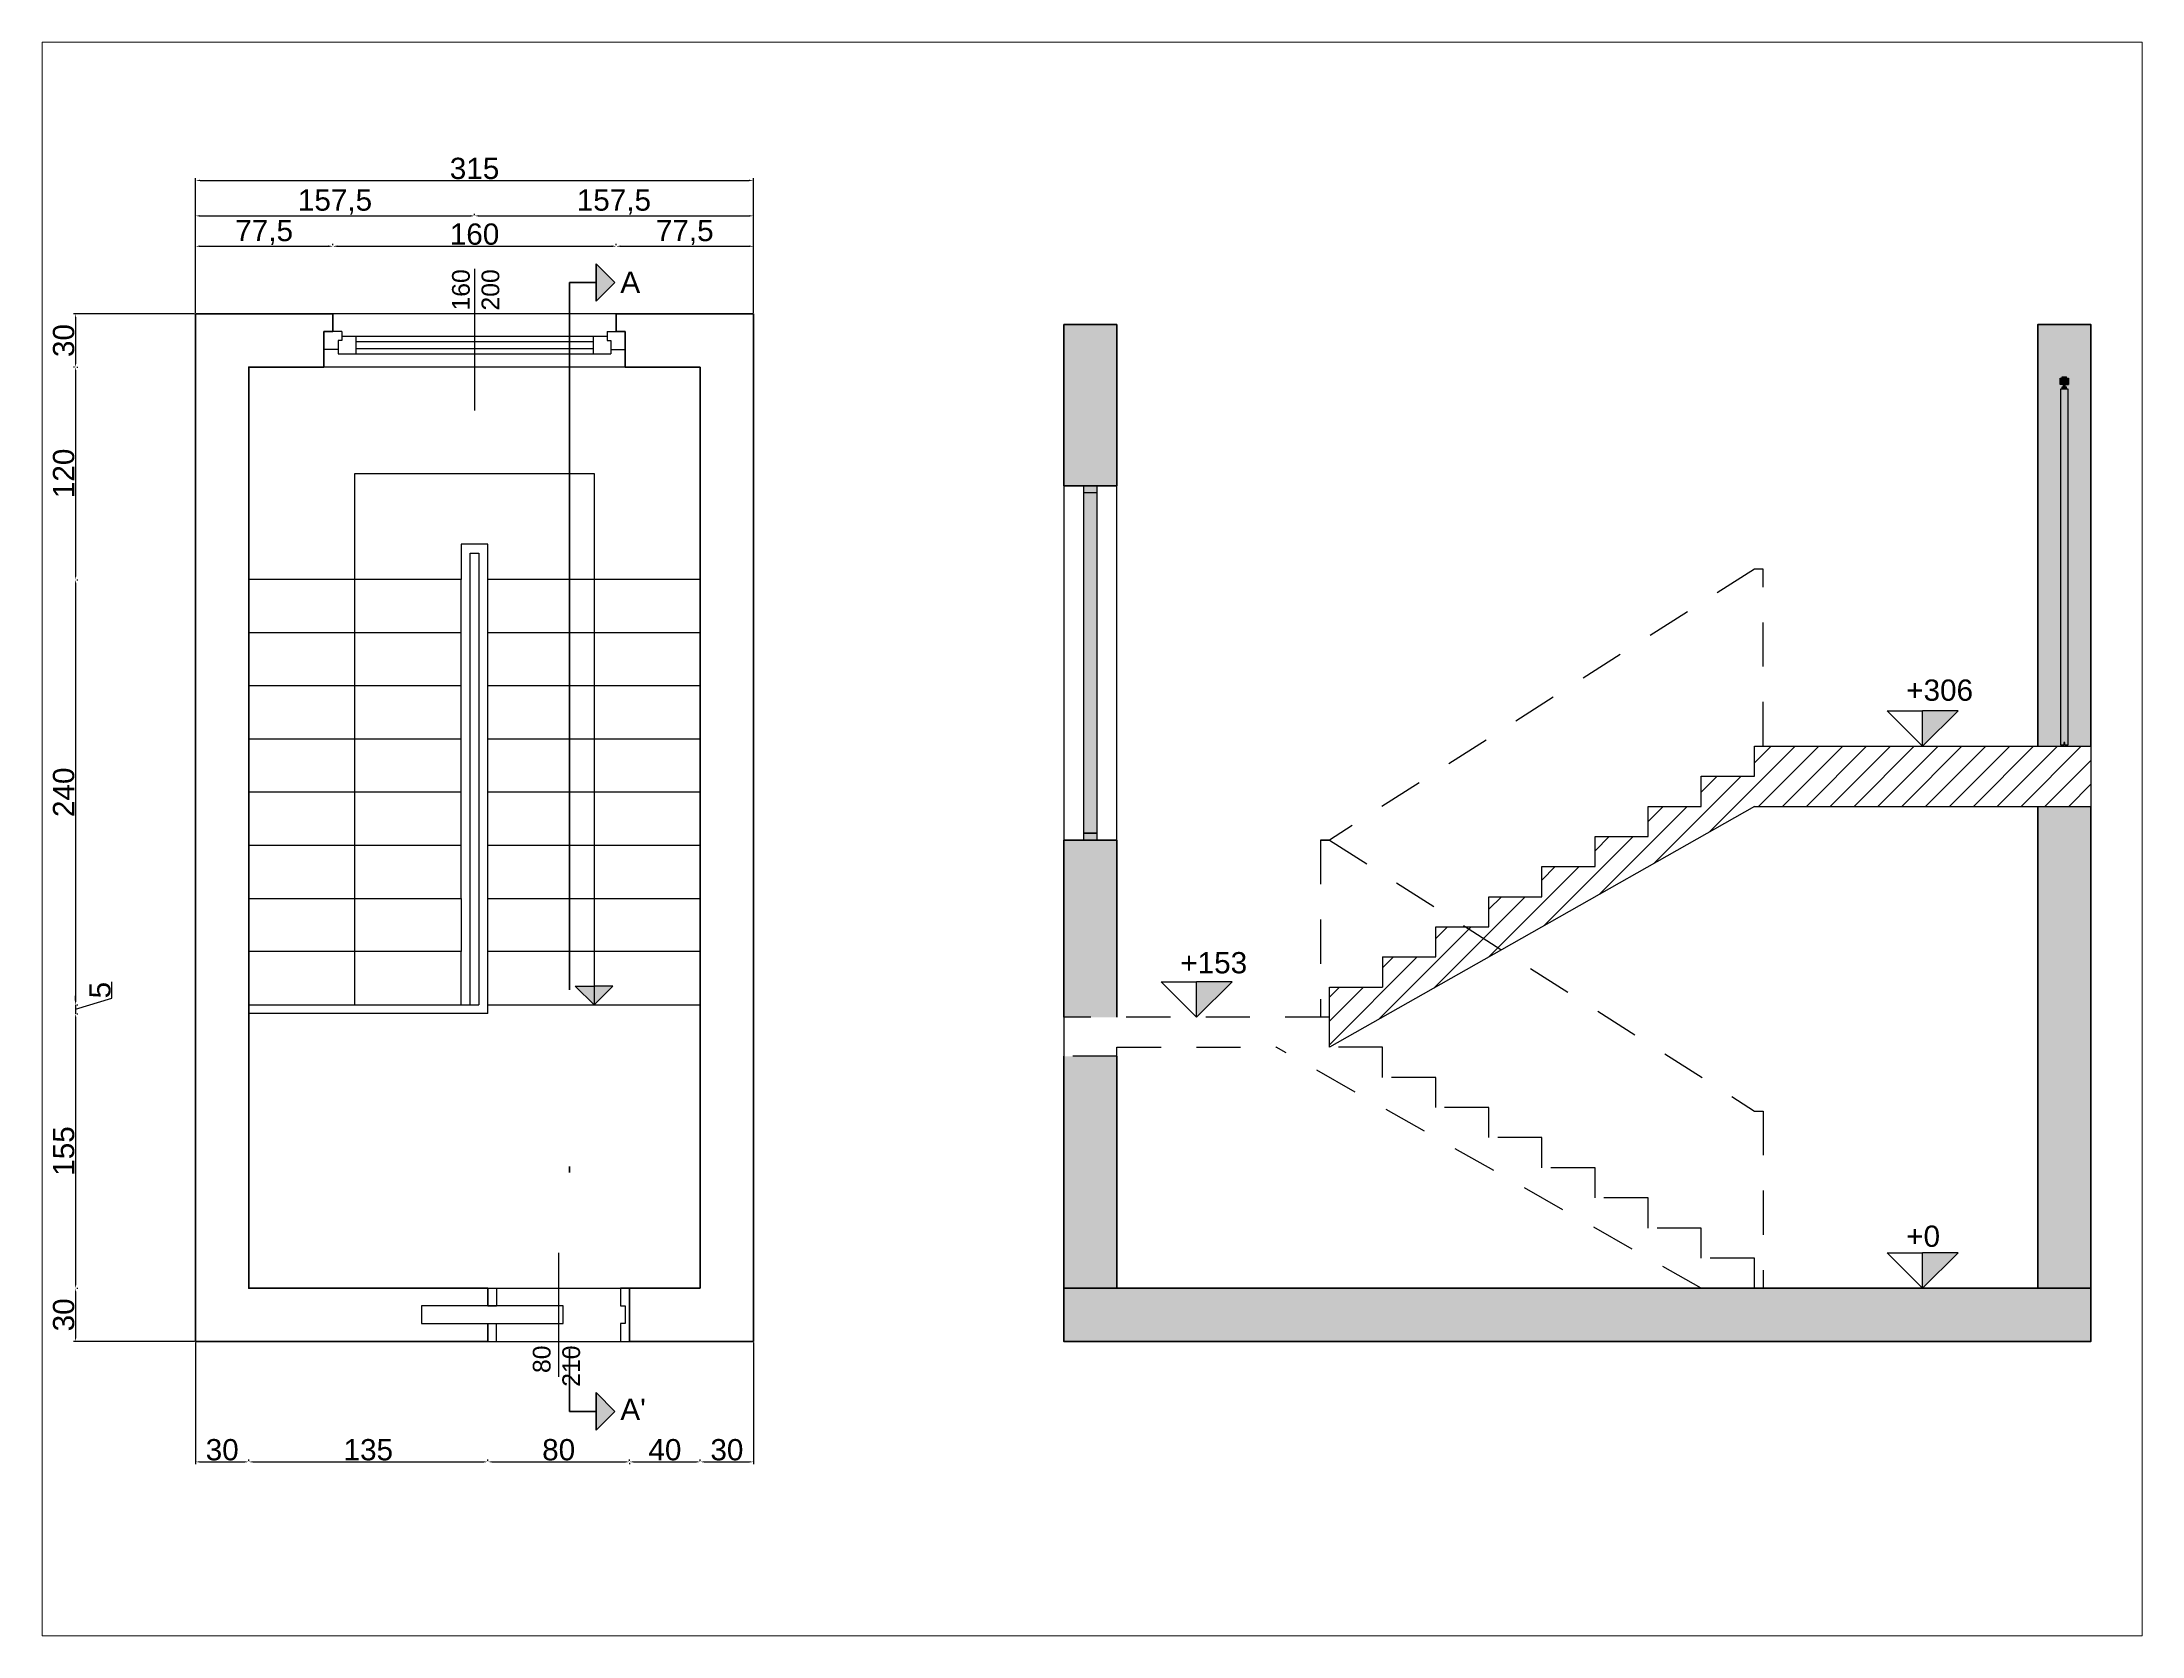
# Paper-space layout 'Layout2' of a CAD drawing. Header units: millimetres. Extents: x 26 to 231, y 20 to 176.
# The model-space entities are those that its viewports show. They can reach past a viewport. Long polylines and large blocks are cut down to what shows.
import ezdxf

# ---------------------------------------------------------------- set-up
doc = ezdxf.new("R2010")
doc.units = ezdxf.units.MM
doc.linetypes.add('ACAD_ISO10W100', pattern=[18, 12, -3, 0, -3])
doc.linetypes.add('JIS_02_0.7', pattern=[1.35, 0.75, -0.6])
for name, color, linetype in [('ECLISSE', 7, 'Continuous'), ('porte', 42, 'Continuous'), ('solid', 9, 'Continuous'), ('tratteggiate', 7, 'JIS_02_0.7'), ('vetro', 140, 'Continuous')]:
    doc.layers.add(name, color=color, linetype=linetype)
doc.layers.add('linee di sezione', color=201, linetype='ACAD_ISO10W100', lineweight=35)
doc.layers.add('muri grandi', color=7, linetype='Continuous', lineweight=35)
doc.styles.get("Standard").update_dxf_attribs({"font": 'arial.ttf'})
doc.dimstyles.new('ISO-25', dxfattribs={"dimtxt": 2.5, "dimasz": 2.5, "dimexe": 1.25, "dimexo": 0.625, "dimtad": 1, "dimtxsty": 'Standard', "dimcen": 2.5, "dimadec": 0, "dimazin": 0, "dimtfac": 1, "dimtmove": 0, "dimatfit": 3, "dimfxl": 1, "dimarcsym": 0})

# ---------------------------------------------------------------- blocks, each defined once
blk = doc.blocks.new('*D33')
at = {"color": 0, "lineweight": -2, "transparency": 16777216}
for p, q in [((3461.2, 1641.7), (3392.9, 1641.7)), ((3394.1, 1639.2), (3394.1, 1614.2)), ((3393.5, 1611.7), (3392.9, 1611.7))]:
    blk.add_line(p, q, dxfattribs=at)
at = {"color": 0, "transparency": 16777216}
for points in [[(3393.7, 1639.2), (3394.6, 1639.2), (3394.1, 1641.7)], [(3393.7, 1614.2), (3394.6, 1614.2), (3394.1, 1611.7)]]:
    blk.add_solid(points, dxfattribs=at)
at = {"layer": 'Defpoints', "color": 0, "transparency": 16777216}
for p in [(3461.9, 1641.7), (3394.1, 1611.7), (3394.1, 1611.7)]:
    blk.add_point(p, dxfattribs=at)
at = {"color": 0, "transparency": 16777216, "insert": (3387.4, 1626.7), "char_height": 2.5, "attachment_point": 5, "rotation": 90}
blk.add_mtext('{\\H4.8x;30}', dxfattribs=at)
blk = doc.blocks.new('*D19')
at = {"color": 0, "lineweight": -2, "transparency": 16777216}
for p, q in [((3394.1, 1609.2), (3394.1, 1494.2)), ((3394.8, 1611.7), (3395.4, 1611.7)), ((3394.8, 1491.7), (3395.4, 1491.7))]:
    blk.add_line(p, q, dxfattribs=at)
at = {"color": 0, "transparency": 16777216}
for points in [[(3393.7, 1609.2), (3394.6, 1609.2), (3394.1, 1611.7)], [(3393.7, 1494.2), (3394.6, 1494.2), (3394.1, 1491.7)]]:
    blk.add_solid(points, dxfattribs=at)
at = {"layer": 'Defpoints', "color": 0, "transparency": 16777216}
for p in [(3394.1, 1611.7), (3394.1, 1491.7), (3394.1, 1491.7)]:
    blk.add_point(p, dxfattribs=at)
at = {"color": 0, "transparency": 16777216, "insert": (3387.4, 1551.7), "char_height": 2.5, "attachment_point": 5, "rotation": 90}
blk.add_mtext('{\\H4.8x;120}', dxfattribs=at)
blk = doc.blocks.new('*D20')
at = {"color": 0, "lineweight": -2, "transparency": 16777216}
for p, q in [((3414.6, 1255.4), (3414.6, 1264.6)), ((3394.1, 1254.2), (3394.1, 1256.7)), ((3394.1, 1249.2), (3414.6, 1255.4)), ((3394.1, 1251.7), (3394.1, 1246.7)), ((3394.1, 1251.7), (3394.1, 1246.7)), ((3394.8, 1251.7), (3395.4, 1251.7)), ((3394.8, 1246.7), (3395.4, 1246.7)), ((3394.1, 1244.2), (3394.1, 1241.7))]:
    blk.add_line(p, q, dxfattribs=at)
at = {"color": 0, "transparency": 16777216}
for points in [[(3393.7, 1254.2), (3394.6, 1254.2), (3394.1, 1251.7)], [(3393.7, 1244.2), (3394.6, 1244.2), (3394.1, 1246.7)]]:
    blk.add_solid(points, dxfattribs=at)
at = {"layer": 'Defpoints', "color": 0, "transparency": 16777216}
for p in [(3394.1, 1251.7), (3394.1, 1246.7), (3394.1, 1246.7)]:
    blk.add_point(p, dxfattribs=at)
at = {"color": 0, "transparency": 16777216, "insert": (3407.9, 1260), "char_height": 2.5, "attachment_point": 5, "rotation": 90}
blk.add_mtext('{\\H4.8x;5}', dxfattribs=at)
blk = doc.blocks.new('*D21')
at = {"color": 0, "lineweight": -2, "transparency": 16777216}
for p, q in [((3394.8, 1246.7), (3395.4, 1246.7)), ((3394.1, 1244.2), (3394.1, 1094.2)), ((3394.8, 1091.7), (3395.4, 1091.7))]:
    blk.add_line(p, q, dxfattribs=at)
at = {"color": 0, "transparency": 16777216}
for points in [[(3393.7, 1244.2), (3394.6, 1244.2), (3394.1, 1246.7)], [(3393.7, 1094.2), (3394.6, 1094.2), (3394.1, 1091.7)]]:
    blk.add_solid(points, dxfattribs=at)
at = {"layer": 'Defpoints', "color": 0, "transparency": 16777216}
for p in [(3394.1, 1246.7), (3394.1, 1091.7), (3394.1, 1091.7)]:
    blk.add_point(p, dxfattribs=at)
at = {"color": 0, "transparency": 16777216, "insert": (3387.4, 1169.2), "char_height": 2.5, "attachment_point": 5, "rotation": 90}
blk.add_mtext('{\\H4.8x;155}', dxfattribs=at)
blk = doc.blocks.new('*D34')
at = {"color": 0, "lineweight": -2, "transparency": 16777216}
for p, q in [((3776.9, 1061.1), (3776.9, 992.5)), ((3746.9, 994.3), (3746.9, 995)), ((3749.4, 993.7), (3774.4, 993.7))]:
    blk.add_line(p, q, dxfattribs=at)
at = {"color": 0, "transparency": 16777216}
for points in [[(3749.4, 994.1), (3749.4, 993.3), (3746.9, 993.7)], [(3774.4, 994.1), (3774.4, 993.3), (3776.9, 993.7)]]:
    blk.add_solid(points, dxfattribs=at)
at = {"layer": 'Defpoints', "color": 0, "transparency": 16777216}
for p in [(3776.9, 1061.7), (3746.9, 993.7), (3776.9, 993.7)]:
    blk.add_point(p, dxfattribs=at)
at = {"color": 0, "transparency": 16777216, "insert": (3761.9, 1000.5), "char_height": 2.5, "attachment_point": 5}
blk.add_mtext('{\\H4.8x;30}', dxfattribs=at)
blk = doc.blocks.new('*D35')
at = {"color": 0, "lineweight": -2, "transparency": 16777216}
for p, q in [((3461.9, 1061.1), (3461.9, 992.5)), ((3464.4, 993.7), (3489.4, 993.7)), ((3491.9, 994.3), (3491.9, 995))]:
    blk.add_line(p, q, dxfattribs=at)
at = {"color": 0, "transparency": 16777216}
for points in [[(3464.4, 994.1), (3464.4, 993.3), (3461.9, 993.7)], [(3489.4, 994.1), (3489.4, 993.3), (3491.9, 993.7)]]:
    blk.add_solid(points, dxfattribs=at)
at = {"layer": 'Defpoints', "color": 0, "transparency": 16777216}
for p in [(3461.9, 1061.7), (3491.9, 993.7), (3491.9, 993.7)]:
    blk.add_point(p, dxfattribs=at)
at = {"color": 0, "transparency": 16777216, "insert": (3476.9, 1000.5), "char_height": 2.5, "attachment_point": 5}
blk.add_mtext('{\\H4.8x;30}', dxfattribs=at)
blk = doc.blocks.new('*D22')
at = {"color": 0, "lineweight": -2, "transparency": 16777216}
for p, q in [((3461.9, 1680.6), (3461.9, 1681.2)), ((3464.4, 1679.9), (3536.9, 1679.9)), ((3539.4, 1680.6), (3539.4, 1681.2))]:
    blk.add_line(p, q, dxfattribs=at)
at = {"color": 0, "transparency": 16777216}
for points in [[(3464.4, 1680.4), (3464.4, 1679.5), (3461.9, 1679.9)], [(3536.9, 1680.4), (3536.9, 1679.5), (3539.4, 1679.9)]]:
    blk.add_solid(points, dxfattribs=at)
at = {"layer": 'Defpoints', "color": 0, "transparency": 16777216}
for p in [(3461.9, 1679.9), (3539.4, 1679.9), (3539.4, 1679.9)]:
    blk.add_point(p, dxfattribs=at)
at = {"color": 0, "transparency": 16777216, "insert": (3500.6, 1687.7), "char_height": 2.5, "attachment_point": 5}
blk.add_mtext('{\\H4.8x;77,5}', dxfattribs=at)
blk = doc.blocks.new('*D23')
at = {"color": 0, "lineweight": -2, "transparency": 16777216}
for p, q in [((3539.4, 1680.6), (3539.4, 1681.2)), ((3541.9, 1679.9), (3696.9, 1679.9)), ((3699.4, 1680.6), (3699.4, 1681.2))]:
    blk.add_line(p, q, dxfattribs=at)
at = {"color": 0, "transparency": 16777216}
for points in [[(3541.9, 1680.4), (3541.9, 1679.5), (3539.4, 1679.9)], [(3696.9, 1680.4), (3696.9, 1679.5), (3699.4, 1679.9)]]:
    blk.add_solid(points, dxfattribs=at)
at = {"layer": 'Defpoints', "color": 0, "transparency": 16777216}
for p in [(3539.4, 1679.9), (3699.4, 1679.9), (3699.4, 1679.9)]:
    blk.add_point(p, dxfattribs=at)
at = {"color": 0, "transparency": 16777216, "insert": (3619.4, 1686.7), "char_height": 2.5, "attachment_point": 5}
blk.add_mtext('{\\H4.8x;160}', dxfattribs=at)
blk = doc.blocks.new('*D24')
at = {"color": 0, "lineweight": -2, "transparency": 16777216}
for p, q in [((3699.4, 1680.6), (3699.4, 1681.2)), ((3701.9, 1679.9), (3774.4, 1679.9)), ((3776.9, 1642.4), (3776.9, 1681.2))]:
    blk.add_line(p, q, dxfattribs=at)
at = {"color": 0, "transparency": 16777216}
for points in [[(3701.9, 1680.4), (3701.9, 1679.5), (3699.4, 1679.9)], [(3774.4, 1680.4), (3774.4, 1679.5), (3776.9, 1679.9)]]:
    blk.add_solid(points, dxfattribs=at)
at = {"layer": 'Defpoints', "color": 0, "transparency": 16777216}
for p in [(3699.4, 1679.9), (3776.9, 1679.9), (3776.9, 1641.7)]:
    blk.add_point(p, dxfattribs=at)
at = {"color": 0, "transparency": 16777216, "insert": (3738.1, 1687.7), "char_height": 2.5, "attachment_point": 5}
blk.add_mtext('{\\H4.8x;77,5}', dxfattribs=at)
blk = doc.blocks.new('*D25')
at = {"color": 0, "lineweight": -2, "transparency": 16777216}
for p, q in [((3461.9, 1680.6), (3461.9, 1698.3)), ((3464.4, 1697.1), (3616.9, 1697.1)), ((3619.4, 1697.7), (3619.4, 1698.3))]:
    blk.add_line(p, q, dxfattribs=at)
at = {"color": 0, "transparency": 16777216}
for points in [[(3464.4, 1697.5), (3464.4, 1696.6), (3461.9, 1697.1)], [(3616.9, 1697.5), (3616.9, 1696.6), (3619.4, 1697.1)]]:
    blk.add_solid(points, dxfattribs=at)
at = {"layer": 'Defpoints', "color": 0, "transparency": 16777216}
for p in [(3619.4, 1697.1), (3619.4, 1697.1), (3461.9, 1679.9)]:
    blk.add_point(p, dxfattribs=at)
at = {"color": 0, "transparency": 16777216, "insert": (3540.6, 1704.9), "char_height": 2.5, "attachment_point": 5}
blk.add_mtext('{\\H4.8x;157,5}', dxfattribs=at)
blk = doc.blocks.new('*D26')
at = {"color": 0, "lineweight": -2, "transparency": 16777216}
for p, q in [((3619.4, 1697.7), (3619.4, 1698.3)), ((3621.9, 1697.1), (3774.4, 1697.1)), ((3776.9, 1642.4), (3776.9, 1698.3))]:
    blk.add_line(p, q, dxfattribs=at)
at = {"color": 0, "transparency": 16777216}
for points in [[(3621.9, 1697.5), (3621.9, 1696.6), (3619.4, 1697.1)], [(3774.4, 1697.5), (3774.4, 1696.6), (3776.9, 1697.1)]]:
    blk.add_solid(points, dxfattribs=at)
at = {"layer": 'Defpoints', "color": 0, "transparency": 16777216}
for p in [(3619.4, 1697.1), (3776.9, 1697.1), (3776.9, 1641.7)]:
    blk.add_point(p, dxfattribs=at)
at = {"color": 0, "transparency": 16777216, "insert": (3698.1, 1704.9), "char_height": 2.5, "attachment_point": 5}
blk.add_mtext('{\\H4.8x;157,5}', dxfattribs=at)
blk = doc.blocks.new('*D27')
at = {"color": 0, "lineweight": -2, "transparency": 16777216}
for p, q in [((3461.9, 1642.4), (3461.9, 1718.3)), ((3464.4, 1717.1), (3774.4, 1717.1)), ((3776.9, 1642.4), (3776.9, 1718.3))]:
    blk.add_line(p, q, dxfattribs=at)
at = {"color": 0, "transparency": 16777216}
for points in [[(3464.4, 1717.5), (3464.4, 1716.7), (3461.9, 1717.1)], [(3774.4, 1717.5), (3774.4, 1716.7), (3776.9, 1717.1)]]:
    blk.add_solid(points, dxfattribs=at)
at = {"layer": 'Defpoints', "color": 0, "transparency": 16777216}
for p in [(3776.9, 1717.1), (3461.9, 1641.7), (3776.9, 1641.7)]:
    blk.add_point(p, dxfattribs=at)
at = {"color": 0, "transparency": 16777216, "insert": (3619.4, 1723.8), "char_height": 2.5, "attachment_point": 5}
blk.add_mtext('{\\H4.8x;315}', dxfattribs=at)
blk = doc.blocks.new('*D28')
at = {"color": 0, "lineweight": -2, "transparency": 16777216}
for p, q in [((3394.1, 1489.2), (3394.1, 1254.2)), ((3394.8, 1491.7), (3395.4, 1491.7)), ((3394.8, 1251.7), (3395.4, 1251.7))]:
    blk.add_line(p, q, dxfattribs=at)
at = {"color": 0, "transparency": 16777216}
for points in [[(3393.7, 1489.2), (3394.6, 1489.2), (3394.1, 1491.7)], [(3393.7, 1254.2), (3394.6, 1254.2), (3394.1, 1251.7)]]:
    blk.add_solid(points, dxfattribs=at)
at = {"layer": 'Defpoints', "color": 0, "transparency": 16777216}
for p in [(3394.1, 1491.7), (3394.1, 1251.7), (3394.1, 1251.7)]:
    blk.add_point(p, dxfattribs=at)
at = {"color": 0, "transparency": 16777216, "insert": (3387.4, 1371.7), "char_height": 2.5, "attachment_point": 5, "rotation": 90}
blk.add_mtext('{\\H4.8x;240}', dxfattribs=at)
blk = doc.blocks.new('*D29')
at = {"color": 0, "lineweight": -2, "transparency": 16777216}
for p, q in [((3394.8, 1091.7), (3395.4, 1091.7)), ((3394.1, 1089.2), (3394.1, 1064.2)), ((3461.2, 1061.7), (3392.9, 1061.7))]:
    blk.add_line(p, q, dxfattribs=at)
at = {"color": 0, "transparency": 16777216}
for points in [[(3393.7, 1089.2), (3394.6, 1089.2), (3394.1, 1091.7)], [(3393.7, 1064.2), (3394.6, 1064.2), (3394.1, 1061.7)]]:
    blk.add_solid(points, dxfattribs=at)
at = {"layer": 'Defpoints', "color": 0, "transparency": 16777216}
for p in [(3394.1, 1091.7), (3394.1, 1061.7), (3461.9, 1061.7)]:
    blk.add_point(p, dxfattribs=at)
at = {"color": 0, "transparency": 16777216, "insert": (3387.4, 1076.7), "char_height": 2.5, "attachment_point": 5, "rotation": 90}
blk.add_mtext('{\\H4.8x;30}', dxfattribs=at)
blk = doc.blocks.new('*D30')
at = {"color": 0, "lineweight": -2, "transparency": 16777216}
for p, q in [((3491.9, 994.3), (3491.9, 995)), ((3494.4, 993.7), (3624.4, 993.7)), ((3626.9, 994.3), (3626.9, 995))]:
    blk.add_line(p, q, dxfattribs=at)
at = {"color": 0, "transparency": 16777216}
for points in [[(3494.4, 994.1), (3494.4, 993.3), (3491.9, 993.7)], [(3624.4, 994.1), (3624.4, 993.3), (3626.9, 993.7)]]:
    blk.add_solid(points, dxfattribs=at)
at = {"layer": 'Defpoints', "color": 0, "transparency": 16777216}
for p in [(3491.9, 993.7), (3626.9, 993.7), (3626.9, 993.7)]:
    blk.add_point(p, dxfattribs=at)
at = {"color": 0, "transparency": 16777216, "insert": (3559.4, 1000.5), "char_height": 2.5, "attachment_point": 5}
blk.add_mtext('{\\H4.8x;135}', dxfattribs=at)
blk = doc.blocks.new('*D31')
at = {"color": 0, "lineweight": -2, "transparency": 16777216}
for p, q in [((3626.9, 994.3), (3626.9, 995)), ((3629.4, 993.7), (3704.4, 993.7)), ((3706.9, 993.1), (3706.9, 992.5))]:
    blk.add_line(p, q, dxfattribs=at)
at = {"color": 0, "transparency": 16777216}
for points in [[(3629.4, 994.1), (3629.4, 993.3), (3626.9, 993.7)], [(3704.4, 994.1), (3704.4, 993.3), (3706.9, 993.7)]]:
    blk.add_solid(points, dxfattribs=at)
at = {"layer": 'Defpoints', "color": 0, "transparency": 16777216}
for p in [(3626.9, 993.7), (3706.9, 993.7), (3706.9, 993.7)]:
    blk.add_point(p, dxfattribs=at)
at = {"color": 0, "transparency": 16777216, "insert": (3666.9, 1000.5), "char_height": 2.5, "attachment_point": 5}
blk.add_mtext('{\\H4.8x;80}', dxfattribs=at)
blk = doc.blocks.new('*D32')
at = {"color": 0, "lineweight": -2, "transparency": 16777216}
for p, q in [((3706.9, 994.3), (3706.9, 995)), ((3709.4, 993.7), (3744.4, 993.7)), ((3746.9, 994.3), (3746.9, 995))]:
    blk.add_line(p, q, dxfattribs=at)
at = {"color": 0, "transparency": 16777216}
for points in [[(3709.4, 994.1), (3709.4, 993.3), (3706.9, 993.7)], [(3744.4, 994.1), (3744.4, 993.3), (3746.9, 993.7)]]:
    blk.add_solid(points, dxfattribs=at)
at = {"layer": 'Defpoints', "color": 0, "transparency": 16777216}
for p in [(3706.9, 993.7), (3746.9, 993.7), (3746.9, 993.7)]:
    blk.add_point(p, dxfattribs=at)
at = {"color": 0, "transparency": 16777216, "insert": (3726.9, 1000.5), "char_height": 2.5, "attachment_point": 5}
blk.add_mtext('{\\H4.8x;40}', dxfattribs=at)

msp = doc.modelspace()

# ---------------------------------------------------------------- hatches: boundary and pattern name
h = msp.add_hatch(color=256)
h.dxf.hatch_style = 1
h.paths.add_polyline_path([(4519.556, 1605.432), (4514.756, 1605.432), (4514.756, 1601.882), (4517.874, 1601.882), (4519.556, 1601.882)])
h.paths.add_polyline_path([(4518.406, 1606.232), (4517.256, 1606.232), (4515.906, 1606.232), (4515.906, 1605.432), (4518.406, 1605.432)])
h.paths.add_polyline_path([(4517.556, 1601.882), (4516.756, 1601.882), (4516.756, 1600.632), (4517.556, 1600.632)])
h.paths.add_polyline_path([(4518.406, 1600.632), (4515.906, 1600.632), (4515.906, 1599.432), (4518.406, 1599.432)])
h = msp.add_hatch(color=256)
h.dxf.hatch_style = 1
h.paths.add_polyline_path([(4457.156, 1417.732), (4437.156, 1417.732), (4437.156, 1397.732)])
h = msp.add_hatch()
h.set_pattern_fill('ANSI31', color=256, scale=3)
h.set_pattern_definition([(45, (34.8095, -157.63), (-6.735192, 6.735192), [])])
h.paths.add_polyline_path([(4532.156, 1397.732), (4342.156, 1397.732), (4342.156, 1380.732), (4312.156, 1380.732), (4312.156, 1363.732), (4282.156, 1363.732), (4282.156, 1346.732), (4252.156, 1346.732), (4252.156, 1329.732), (4222.156, 1329.732), (4222.156, 1312.732), (4192.156, 1312.732), (4192.156, 1295.732), (4179.019, 1295.732), (4199.319, 1282.79), (4342.156, 1363.732), (4532.156, 1363.732)])
h.paths.add_polyline_path([(4199.319, 1282.79), (4179.019, 1295.732), (4162.156, 1295.732), (4162.156, 1278.732), (4132.156, 1278.732), (4132.156, 1261.732), (4102.156, 1261.732), (4102.156, 1244.732), (4102.156, 1227.732)])
h = msp.add_hatch(color=256)
h.dxf.hatch_style = 1
h.paths.add_polyline_path([(3686.867, 1251.732), (3697.474, 1262.338), (3686.867, 1262.338), (3676.261, 1262.338)])
h = msp.add_hatch(color=256)
h.dxf.hatch_style = 1
h.paths.add_polyline_path([(4047.156, 1264.732), (4027.156, 1264.732), (4027.156, 1244.732)])
h = msp.add_hatch(color=256)
h.dxf.hatch_style = 1
h.paths.add_polyline_path([(4457.156, 1111.732), (4437.156, 1111.732), (4437.156, 1091.732)])
at = {"layer": 'linee di sezione'}
h = msp.add_hatch(color=256, dxfattribs=at)
h.dxf.hatch_style = 1
h.paths.add_polyline_path([(3698.666, 1659.442), (3688.059, 1670.049), (3688.059, 1659.442), (3688.059, 1648.835)])
h = msp.add_hatch(color=256, dxfattribs=at)
h.dxf.hatch_style = 1
h.paths.add_polyline_path([(3698.666, 1022.176), (3688.059, 1032.782), (3688.059, 1022.176), (3688.059, 1011.569)])
at = {"layer": 'porte'}
h = msp.add_hatch(color=256, dxfattribs=at)
h.dxf.hatch_style = 1
h.paths.add_polyline_path([(4515.156, 1599.432), (4515.156, 1398.232), (4516.826, 1398.232), (4516.826, 1399.733), (4517.486, 1399.733), (4517.486, 1398.232), (4519.156, 1398.232), (4519.156, 1599.432)])
h = msp.add_hatch(color=256, dxfattribs=at)
h.dxf.hatch_style = 1
h.paths.add_polyline_path([(3963.345, 1544.732), (3963.345, 1540.92), (3970.968, 1540.92), (3970.968, 1544.732)])
h.paths.add_polyline_path([(3970.968, 1344.732), (3970.968, 1348.543), (3963.345, 1348.543), (3963.345, 1344.732)])
at = {"layer": 'solid'}
h = msp.add_hatch(color=256, dxfattribs=at)
h.dxf.hatch_style = 1
h.paths.add_polyline_path([(3952.156, 1544.732), (3982.156, 1544.732), (3982.156, 1635.732), (3952.156, 1635.732)])
h.paths.add_polyline_path([(3982.156, 1344.732), (3952.156, 1344.732), (3952.156, 1244.732), (3982.156, 1244.732)])
h.paths.add_polyline_path([(3952.156, 1091.732), (3982.156, 1091.732), (3982.156, 1222.732), (3952.156, 1222.732)])
h.paths.add_polyline_path([(4532.156, 1061.732), (4532.156, 1091.732), (4502.156, 1091.732), (4342.156, 1091.732), (4312.156, 1091.732), (3952.156, 1091.732), (3952.156, 1061.732)])
h = msp.add_hatch(color=256, dxfattribs=at)
h.dxf.hatch_style = 1
h.paths.add_polyline_path([(4502.156, 1397.732), (4532.156, 1397.732), (4532.156, 1635.732), (4502.156, 1635.732)])
h.paths.add_polyline_path([(4515.156, 1599.432), (4515.906, 1599.432), (4515.906, 1600.632), (4516.756, 1600.632), (4516.756, 1601.882), (4514.756, 1601.882), (4514.756, 1605.432), (4515.906, 1605.432), (4515.906, 1606.232), (4517.256, 1606.232), (4518.406, 1606.232), (4518.406, 1605.432), (4519.556, 1605.432), (4519.556, 1601.882), (4517.556, 1601.882), (4517.556, 1600.632), (4518.406, 1600.632), (4518.406, 1599.432), (4519.156, 1599.432), (4519.156, 1398.232), (4517.486, 1398.232), (4517.486, 1399.733), (4516.826, 1399.733), (4516.826, 1398.232), (4515.156, 1398.232)], flags=16)
h = msp.add_hatch(color=256, dxfattribs=at)
h.dxf.hatch_style = 1
h.paths.add_polyline_path([(4532.156, 1363.732), (4502.156, 1363.732), (4502.156, 1091.732), (4532.156, 1091.732)])
at = {"layer": 'vetro'}
h = msp.add_hatch(color=256, dxfattribs=at)
h.dxf.hatch_style = 1
h.paths.add_polyline_path([(3970.968, 1540.92), (3963.345, 1540.92), (3963.345, 1348.543), (3970.968, 1348.543)])

# ---------------------------------------------------------------- linework, layer by layer
for p, q in [((3544.367, 1631.732), (3539.367, 1631.732)), ((3544.367, 1626.732), (3542.367, 1626.732)), ((3542.367, 1626.732), (3542.367, 1621.732)), ((3544.367, 1631.732), (3544.367, 1626.732)), ((3544.367, 1629.232), (3694.367, 1629.232)), ((3552.367, 1629.232), (3552.367, 1619.232)), ((3552.367, 1626.232), (3686.367, 1626.232)), ((3686.367, 1629.232), (3686.367, 1619.232)), ((3694.367, 1631.732), (3694.367, 1626.732)), ((3694.367, 1631.732), (3699.367, 1631.732)), ((3694.367, 1626.732), (3696.367, 1626.732)), ((3696.367, 1626.732), (3696.367, 1621.732)), ((3542.367, 1621.732), (3534.367, 1621.732)), ((3542.367, 1621.732), (3542.367, 1619.232)), ((3542.367, 1619.232), (3696.367, 1619.232)), ((3552.367, 1622.232), (3686.367, 1622.232)), ((3696.367, 1621.732), (3704.367, 1621.732)), ((3696.367, 1621.732), (3696.367, 1619.232)), ((3551.867, 1251.732), (3551.867, 1551.732)), ((3551.867, 1551.732), (3686.867, 1551.732)), ((3686.867, 1551.732), (3686.867, 1251.732)), ((3626.867, 1511.732), (3611.867, 1511.732)), ((3611.867, 1511.732), (3611.867, 1491.732)), ((3616.867, 1251.732), (3616.867, 1506.732)), ((3616.867, 1506.732), (3621.867, 1506.732)), ((3621.867, 1506.732), (3621.867, 1251.732)), ((3626.867, 1246.732), (3626.867, 1511.732)), ((3611.867, 1491.732), (3491.867, 1491.732)), ((3611.867, 1461.732), (3611.867, 1491.732)), ((3746.867, 1491.732), (3626.867, 1491.732)), ((3611.867, 1461.732), (3491.867, 1461.732)), ((3611.867, 1431.732), (3611.867, 1461.732)), ((3746.867, 1461.732), (3626.867, 1461.732)), ((3611.867, 1431.732), (3491.867, 1431.732)), ((3611.867, 1401.732), (3611.867, 1431.732)), ((3746.867, 1431.732), (3626.867, 1431.732)), ((3611.867, 1371.732), (3491.867, 1371.732)), ((3611.867, 1341.732), (3611.867, 1371.732)), ((3746.867, 1371.732), (3626.867, 1371.732)), ((3611.867, 1341.732), (3491.867, 1341.732)), ((3611.867, 1311.732), (3611.867, 1341.732)), ((3746.867, 1341.732), (3626.867, 1341.732)), ((3491.867, 1311.732), (3611.867, 1311.732)), ((3611.867, 1311.732), (3611.867, 1281.732)), ((3626.867, 1311.732), (3746.867, 1311.732)), ((3611.867, 1281.732), (3491.867, 1281.732)), ((3611.867, 1251.732), (3611.867, 1281.732)), ((3746.867, 1281.732), (3626.867, 1281.732)), ((3491.867, 1251.732), (3611.867, 1251.732)), ((3611.867, 1251.732), (3621.867, 1251.732)), ((3626.867, 1251.732), (3746.867, 1251.732)), ((3537.867, 1091.732), (3534.867, 1091.732)), ((3626.867, 1091.732), (3706.867, 1091.732)), ((3631.867, 1091.732), (3631.867, 1081.732)), ((3706.867, 1091.732), (3701.867, 1091.732)), ((3701.867, 1091.732), (3701.867, 1081.732)), ((3669.367, 1081.732), (3589.367, 1081.732)), ((3589.367, 1081.732), (3589.367, 1071.732)), ((3626.867, 1081.732), (3631.867, 1081.732)), ((3669.367, 1071.732), (3669.367, 1081.732)), ((3701.867, 1081.732), (3704.367, 1081.732)), ((3704.367, 1081.732), (3704.367, 1071.732)), ((3589.367, 1071.732), (3669.367, 1071.732)), ((3631.867, 1061.732), (3631.867, 1071.732)), ((3704.367, 1071.732), (3701.867, 1071.732)), ((3701.867, 1071.732), (3701.867, 1061.732))]:
    msp.add_line(p, q)
for points in [[(3619.367, 1667.232), (3619.367, 1587.232)], [(3699.367, 1641.732), (3539.367, 1641.732)], [(3704.367, 1611.732), (3534.367, 1611.732)], [(4517.874, 1601.882), (4514.756, 1601.882)], [(4517.874, 1601.882), (4519.556, 1601.882)], [(4515.156, 1398.232), (4515.156, 1599.432), (4519.156, 1599.432), (4519.156, 1398.232), (4517.486, 1398.232), (4517.486, 1399.733), (4516.826, 1399.733), (4516.826, 1398.232), (4515.156, 1398.232)], [(3952.156, 1544.732), (3952.156, 1344.732)], [(3963.345, 1544.732), (3963.345, 1540.92), (3970.968, 1540.92), (3970.968, 1544.732)], [(3982.156, 1344.732), (3982.156, 1544.732)], [(3963.345, 1540.92), (3963.345, 1348.543)], [(3970.968, 1348.543), (3970.968, 1540.92)], [(4437.156, 1397.732), (4417.156, 1417.732), (4437.156, 1417.732)], [(4437.156, 1397.732), (4437.156, 1417.732)], [(4437.156, 1397.732), (4457.156, 1417.732), (4437.156, 1417.732)], [(3611.867, 1371.732), (3611.867, 1401.732), (3491.867, 1401.732)], [(3746.867, 1371.732), (3746.867, 1401.732), (3626.867, 1401.732)], [(4342.156, 1380.732), (4342.156, 1397.732), (4502.156, 1397.732)], [(4502.156, 1397.732), (4532.156, 1397.732)], [(4502.156, 1397.732), (4532.156, 1397.732)], [(4532.156, 1397.732), (4532.156, 1363.732)], [(4312.156, 1363.732), (4312.156, 1380.732), (4342.156, 1380.732)], [(4162.156, 1295.732), (4192.156, 1295.732), (4192.156, 1312.732), (4222.156, 1312.732), (4222.156, 1329.732), (4252.156, 1329.732), (4252.156, 1346.732), (4282.156, 1346.732), (4282.156, 1363.732), (4312.156, 1363.732)], [(4342.156, 1363.732), (4199.319, 1282.79)], [(4342.156, 1363.732), (4532.156, 1363.732)], [(3970.968, 1344.732), (3970.968, 1348.543), (3963.345, 1348.543), (3963.345, 1344.732)], [(3963.345, 1348.543), (3970.968, 1348.543)], [(4162.156, 1278.732), (4162.156, 1295.732)], [(4199.319, 1282.79), (4102.156, 1227.732)], [(4132.156, 1278.732), (4162.156, 1278.732)], [(4132.156, 1278.732), (4132.156, 1261.732)], [(3686.867, 1251.732), (3676.261, 1262.338), (3686.867, 1262.338)], [(3686.867, 1251.732), (3697.474, 1262.338), (3686.867, 1262.338)], [(4027.156, 1244.732), (4007.156, 1264.732), (4027.156, 1264.732)], [(4027.156, 1244.732), (4027.156, 1264.732)], [(4027.156, 1244.732), (4047.156, 1264.732), (4027.156, 1264.732)], [(4102.156, 1244.732), (4102.156, 1261.732), (4132.156, 1261.732)], [(3626.867, 1246.732), (3491.867, 1246.732)], [(3666.867, 1111.732), (3666.867, 1041.732)], [(4437.156, 1091.732), (4417.156, 1111.732), (4437.156, 1111.732)], [(4437.156, 1091.732), (4437.156, 1111.732)], [(4437.156, 1091.732), (4457.156, 1111.732), (4437.156, 1111.732)], [(4532.156, 1091.732), (4502.156, 1091.732)], [(4512.156, 1091.732), (4522.156, 1091.732)], [(3626.867, 1061.732), (3706.867, 1061.732)]]:
    msp.add_lwpolyline(points)
at = {"layer": 'ECLISSE'}
for p, q in [((4514.756, 1601.882), (4514.756, 1605.432)), ((4514.756, 1605.432), (4519.556, 1605.432)), ((4515.906, 1606.232), (4517.256, 1606.232)), ((4515.906, 1605.432), (4515.906, 1606.232)), ((4516.756, 1600.632), (4516.756, 1601.882)), ((4517.256, 1606.232), (4518.406, 1606.232)), ((4517.556, 1600.632), (4517.556, 1601.882)), ((4518.406, 1605.432), (4518.406, 1606.232)), ((4519.556, 1605.432), (4519.556, 1601.882)), ((4515.906, 1599.432), (4515.906, 1600.632)), ((4515.906, 1600.632), (4518.406, 1600.632)), ((4518.406, 1599.432), (4518.406, 1600.632))]:
    msp.add_line(p, q, dxfattribs=at)
at = {"layer": 'ECLISSE', "color": 7}
msp.add_line((4511.756, 1397.732), (4522.556, 1397.732), dxfattribs=at)
at = {"layer": 'linee di sezione'}
for points in [[(3698.666, 1659.442), (3688.059, 1670.049), (3688.059, 1659.442)], [(3688.059, 1659.442), (3673.059, 1659.442), (3673.059, 1022.176), (3688.059, 1022.176)], [(3698.666, 1659.442), (3688.059, 1648.835), (3688.059, 1659.442)], [(3698.666, 1022.176), (3688.059, 1032.782), (3688.059, 1022.176)], [(3698.666, 1022.176), (3688.059, 1011.569), (3688.059, 1022.176)]]:
    msp.add_lwpolyline(points, dxfattribs=at)
at = {"layer": 'muri grandi'}
for p, q in [((3539.367, 1636.732), (3539.367, 1641.732)), ((3539.367, 1636.732), (3539.367, 1631.732)), ((3699.367, 1636.732), (3699.367, 1641.732)), ((3699.367, 1636.732), (3699.367, 1631.732)), ((3534.367, 1611.732), (3534.367, 1631.732)), ((3539.367, 1631.732), (3534.367, 1631.732)), ((3699.367, 1631.732), (3704.367, 1631.732)), ((3704.367, 1611.732), (3704.367, 1631.732)), ((3746.867, 1091.732), (3746.867, 1611.732)), ((3491.867, 1091.732), (3534.867, 1091.732)), ((3611.867, 1091.732), (3534.867, 1091.732)), ((3611.867, 1091.732), (3626.867, 1091.732)), ((3626.867, 1091.732), (3626.867, 1081.732)), ((3706.867, 1091.732), (3746.867, 1091.732)), ((3706.867, 1091.732), (3706.867, 1061.732)), ((3626.867, 1071.732), (3626.867, 1061.732)), ((3534.867, 1061.732), (3531.867, 1061.732)), ((3611.867, 1061.732), (3534.867, 1061.732))]:
    msp.add_line(p, q, dxfattribs=at)
for points in [[(3539.367, 1641.732), (3461.867, 1641.732), (3461.867, 1061.732), (3531.867, 1061.732)], [(3706.867, 1061.732), (3776.867, 1061.732), (3776.867, 1641.732), (3699.367, 1641.732)], [(3952.156, 1635.732), (3952.156, 1544.732)], [(3952.156, 1635.732), (3982.156, 1635.732)], [(3982.156, 1544.732), (3982.156, 1635.732)], [(4502.156, 1397.732), (4502.156, 1635.732), (4532.156, 1635.732), (4532.156, 1397.732)], [(3534.367, 1611.732), (3491.867, 1611.732), (3491.867, 1091.732), (3491.867, 1251.732)], [(3746.867, 1611.732), (3704.367, 1611.732)], [(3982.156, 1544.732), (3952.156, 1544.732)], [(4502.156, 1091.732), (4502.156, 1363.732)], [(4532.156, 1363.732), (4532.156, 1091.732)], [(3952.156, 1344.732), (3952.156, 1244.732)], [(3982.156, 1344.732), (3952.156, 1344.732)], [(3982.156, 1244.732), (3982.156, 1344.732)], [(3952.156, 1222.732), (3952.156, 1091.732)], [(3982.156, 1091.732), (3982.156, 1222.732)], [(3952.156, 1091.732), (4312.156, 1091.732)], [(3952.156, 1091.732), (3952.156, 1061.732), (4532.156, 1061.732), (4532.156, 1091.732)], [(4312.156, 1091.732), (4342.156, 1091.732)], [(4342.156, 1091.732), (4532.156, 1091.732)], [(3611.867, 1061.732), (3626.867, 1061.732)]]:
    msp.add_lwpolyline(points, dxfattribs=at)
at = {"layer": 'porte'}
msp.add_lwpolyline([(3963.345, 1344.732), (3970.968, 1344.732)], dxfattribs=at)
at = {"layer": 'solid'}
for points in [[(4515.156, 1599.432), (4519.156, 1599.432), (4519.156, 1398.232), (4517.486, 1398.232), (4517.486, 1399.733), (4516.826, 1399.733), (4516.826, 1398.232), (4515.156, 1398.232), (4515.156, 1599.432), (4519.156, 1599.432)], [(4515.906, 1599.432), (4518.406, 1599.432)]]:
    msp.add_lwpolyline(points, dxfattribs=at)
at = {"layer": 'tratteggiate'}
for points in [[(4347.156, 1497.732), (4342.156, 1497.732), (4102.156, 1344.732)], [(4347.156, 1397.732), (4347.156, 1497.732)], [(4102.156, 1344.732), (4097.156, 1344.732), (4097.156, 1244.732)], [(4097.156, 1344.732), (4102.156, 1344.732), (4342.156, 1191.732)], [(3952.156, 1244.732), (3952.156, 1222.732)], [(4162.156, 1193.732), (4162.156, 1210.732), (4132.156, 1210.732), (4132.156, 1227.732), (4102.156, 1227.732), (4102.156, 1244.732), (3952.156, 1244.732)], [(3982.156, 1222.732), (3952.156, 1222.732)], [(3982.156, 1222.732), (3982.156, 1227.732)], [(3982.156, 1227.732), (4072.156, 1227.732)], [(4312.156, 1091.732), (4072.156, 1227.732)], [(4192.156, 1193.732), (4162.156, 1193.732)], [(4342.156, 1091.732), (4342.156, 1108.732), (4312.156, 1108.732), (4312.156, 1125.732), (4282.156, 1125.732), (4282.156, 1142.732), (4252.156, 1142.732), (4252.156, 1159.732), (4222.156, 1159.732), (4222.156, 1176.732), (4192.156, 1176.732), (4192.156, 1193.732)], [(4342.156, 1191.732), (4347.156, 1191.732), (4347.156, 1091.732)]]:
    msp.add_lwpolyline(points, dxfattribs=at)

# ---------------------------------------------------------------- texts
at = {"char_height": 10, "attachment_point": 1, "rotation": 90}
for s, insert in [('160\\P200', (3606.686, 1643.633)), ('\\pxqr;80\\P210', (3652.303, 1038.889))]:
    msp.add_mtext_dynamic_manual_height_columns(s, width=20.5139, gutter_width=12.5, heights=[0], dxfattribs=dict(at, insert=insert))
at = {"char_height": 12, "attachment_point": 1}
for s, insert in [('+306', (4427.87, 1435.35)), ('+153', (4017.941, 1281.483)), ('+0', (4427.87, 1127.105))]:
    msp.add_mtext(s, dxfattribs=dict(at, insert=insert))
at = {"layer": 'linee di sezione', "char_height": 12, "attachment_point": 1}
for s, insert in [('A', (3701.746, 1665.628)), ("A'", (3701.746, 1029.372))]:
    msp.add_mtext_dynamic_manual_height_columns(s, width=26.16812, gutter_width=12.5, heights=[0], dxfattribs=dict(at, insert=insert))

# ---------------------------------------------------------------- dimensions: what is measured, and where the dimension line sits
for base, p1, p2, picture, middle in [((3776.867, 1717.09), (3461.867, 1641.732), (3776.867, 1641.732), '*D27', (3619.367, 1723.846)), ((3619.367, 1697.052), (3461.867, 1679.934), (3619.367, 1697.052), '*D25', (3540.617, 1704.889)), ((3539.367, 1679.934), (3461.867, 1679.934), (3539.367, 1679.934), '*D22', (3500.617, 1687.746)), ((3491.867, 993.722), (3461.867, 1061.732), (3491.867, 993.722), '*D35', (3476.867, 1000.478)), ((3626.867, 993.722), (3491.867, 993.722), (3626.867, 993.722), '*D30', (3559.367, 1000.478)), ((3706.867, 993.722), (3626.867, 993.722), (3706.867, 993.722), '*D31', (3666.867, 1000.474)), ((3746.867, 993.722), (3706.867, 993.722), (3746.867, 993.722), '*D32', (3726.867, 1000.474))]:
    dim = msp.add_linear_dim(base=base, p1=p1, p2=p2, text='{\\H4.8x;<>}', dimstyle='ISO-25')
    dim.commit()
    dim.dimension.update_dxf_attribs({"geometry": picture, "text_midpoint": middle})
for base, p1, p2, picture, middle in [((3776.867, 1697.052), (3619.367, 1697.052), (3776.867, 1641.732), '*D26', (3698.117, 1704.889)), ((3699.367, 1679.934), (3539.367, 1679.934), (3699.367, 1679.934), '*D23', (3619.367, 1686.685)), ((3776.867, 1679.934), (3699.367, 1679.934), (3776.867, 1641.732), '*D24', (3738.117, 1687.746)), ((3776.867, 993.722), (3746.867, 993.722), (3776.867, 1061.732), '*D34', (3761.867, 1000.478))]:
    dim = msp.add_linear_dim(base=base, p1=p1, p2=p2, text='{\\H4.8x;<>}', dimstyle='ISO-25', override={"dimtmove": 1})
    dim.commit()
    dim.dimension.update_dxf_attribs({"geometry": picture, "text_midpoint": middle})
for base, p1, p2, picture, middle in [((3394.145, 1611.732), (3461.867, 1641.732), (3394.145, 1611.732), '*D33', (3387.389, 1626.732)), ((3394.145, 1251.732), (3394.145, 1491.732), (3394.145, 1251.732), '*D28', (3387.394, 1371.732)), ((3394.145, 1061.732), (3394.145, 1091.732), (3461.867, 1061.732), '*D29', (3387.389, 1076.732))]:
    dim = msp.add_linear_dim(base=base, p1=p1, p2=p2, angle=90, text='{\\H4.8x;<>}', dimstyle='ISO-25')
    dim.commit()
    dim.dimension.update_dxf_attribs({"geometry": picture, "text_midpoint": middle})
for base, p1, p2, picture, middle in [((3394.145, 1491.732), (3394.145, 1611.732), (3394.145, 1491.732), '*D19', (3387.394, 1551.732)), ((3394.145, 1246.732), (3394.145, 1251.732), (3394.145, 1246.732), '*D20', (3407.913, 1256.005)), ((3394.145, 1091.732), (3394.145, 1246.732), (3394.145, 1091.732), '*D21', (3387.394, 1169.232))]:
    dim = msp.add_linear_dim(base=base, p1=p1, p2=p2, angle=90, text='{\\H4.8x;<>}', dimstyle='ISO-25', override={"dimtmove": 1})
    dim.commit()
    dim.dimension.update_dxf_attribs({"geometry": picture, "text_midpoint": middle})

psp = doc.layouts.new('Layout2')

# ---------------------------------------------------------------- viewports
at = {"layer": '0'}
psp.add_viewport(center=(128.5, 97.5), size=(205.6, 156), view_center_point=(3968.078, 1345.322), view_height=899.79011, dxfattribs=at)

doc.saveas('drawing.dxf')
